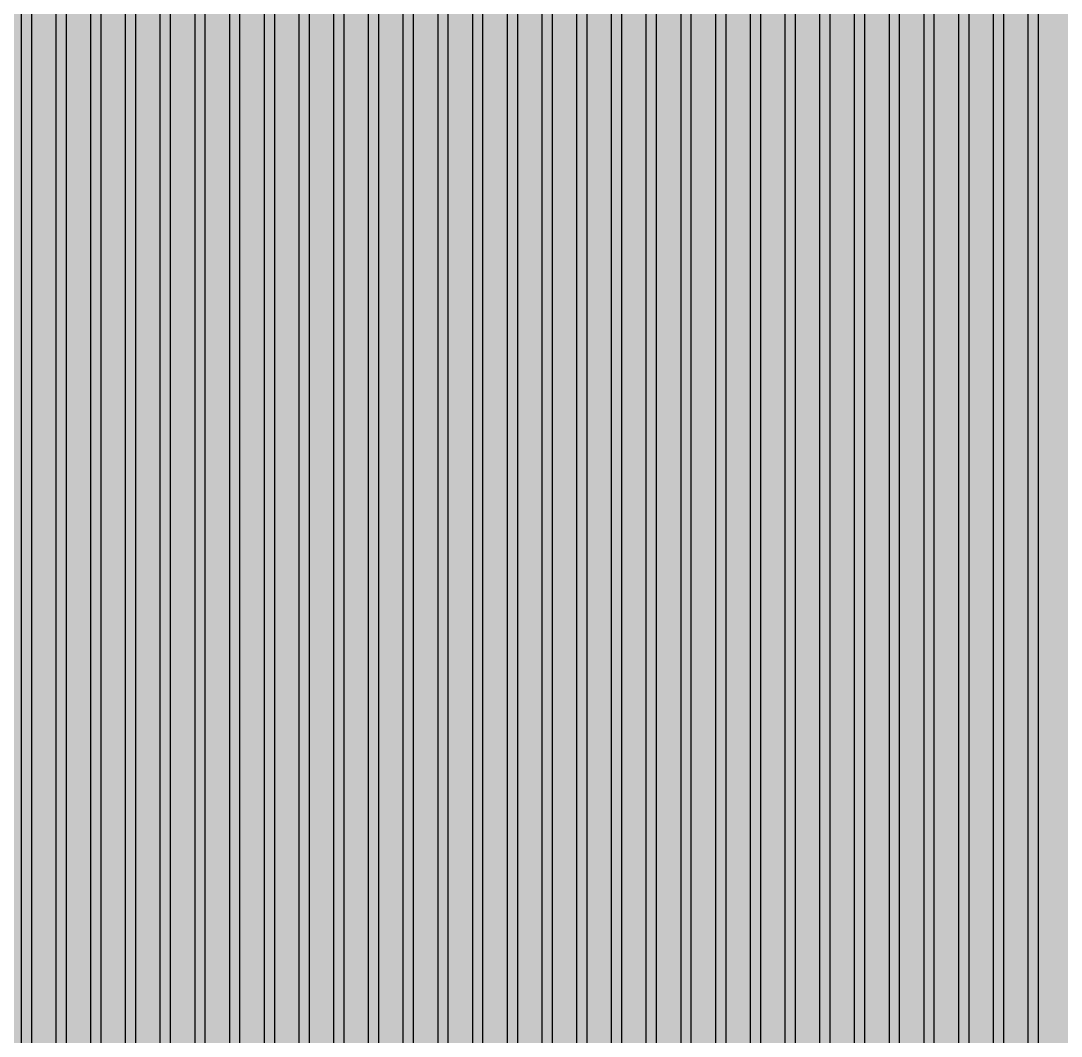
# Model space of a CAD drawing. Header units: metres. Extents: x -7231 to 10969, y -37556 to 1873.
# Drawn here: x 457.4 to 667.2, y -16956 to -16751.3 of the extents above; entities that cross this region are included whole.
import ezdxf

# ---------------------------------------------------------------- set-up
doc = ezdxf.new("R2010")
doc.units = ezdxf.units.M
for name, color, linetype in [('Metal1', 4, 'CONTINUOUS'), ('Metal2', 3, 'CONTINUOUS'), ('Polyimide', 7, 'CONTINUOUS')]:
    doc.layers.add(name, color=color, linetype=linetype)

msp = doc.modelspace()

# ---------------------------------------------------------------- hatches: boundary and pattern name
at = {"layer": 'Polyimide'}
msp.add_hatch(color=7, dxfattribs=at).paths.add_polyline_path([(4065.69, -468), (4066.67, -501.99), (4068.51, -535.99), (4071.41, -569.99), (4075.54, -603.99), (4081.04, -637.99), (4088.01, -671.99), (4096.52, -705.98), (4106.62, -739.98), (4118.33, -773.98), (4131.63, -807.98), (4146.49, -841.98), (4162.87, -875.98), (4180.68, -909.97), (4199.83, -943.97), (4220.22, -977.97), (4241.73, -1011.97), (4264.21, -1045.97), (4287.52, -1079.96), (4311.51, -1113.96), (4336.01, -1147.96), (4360.86, -1181.96), (4385.88, -1215.96), (4410.89, -1249.96), (4435.74, -1283.95), (4460.24, -1317.95), (4484.23, -1351.95), (4507.54, -1385.95), (4530.02, -1419.95), (4551.53, -1453.94), (4571.92, -1487.94), (4591.07, -1521.94), (4608.88, -1555.94), (4625.26, -1589.94), (4640.12, -1623.94), (4653.42, -1657.93), (4665.13, -1691.93), (4675.23, -1725.93), (4683.74, -1759.93), (4690.71, -1793.93), (4696.21, -1827.93), (4700.34, -1861.92), (4703.24, -1895.92), (4705.08, -1929.92), (4706.06, -1963.92), (4706.44, -1997.92), (4706.5, -2031.91), (4706.5, -4793.02), (4709.95, -4838.39), (4720.22, -4882.71), (4737.08, -4924.98), (4760.13, -4964.2), (4788.85, -4999.49), (4822.58, -5030.03), (4860.53, -5055.12), (4901.85, -5074.18), (4901.85, -5074.18), (4970.68, -5105.23), (5034.7, -5145.26), (5092.76, -5193.54), (5143.8, -5249.19), (5186.89, -5311.2), (5221.24, -5378.44), (5246.23, -5449.69), (5261.41, -5523.66), (5266.5, -5599), (5261.41, -5674.34), (5246.23, -5748.31), (5221.24, -5819.56), (5186.89, -5886.8), (5143.8, -5948.81), (5092.76, -6004.46), (5034.7, -6052.74), (4970.68, -6092.77), (4901.85, -6123.82), (4860.53, -6142.88), (4822.58, -6167.97), (4788.85, -6198.51), (4760.13, -6233.8), (4737.08, -6273.02), (4720.22, -6315.29), (4709.95, -6359.61), (4706.5, -6404.98), (4706.5, -9221.52), (4709.95, -9266.88), (4720.22, -9311.21), (4737.08, -9353.47), (4760.13, -9392.7), (4788.85, -9427.98), (4822.58, -9458.52), (4860.53, -9483.61), (4901.85, -9502.67), (4970.68, -9533.72), (5034.7, -9573.75), (5092.76, -9622.03), (5143.8, -9677.68), (5186.89, -9739.69), (5221.24, -9806.94), (5246.23, -9878.19), (5261.41, -9952.16), (5266.5, -10027.49), (5261.41, -10102.83), (5246.23, -10176.8), (5221.24, -10248.05), (5186.89, -10315.3), (5143.8, -10377.31), (5092.76, -10432.96), (5034.7, -10481.24), (4970.68, -10521.27), (4901.85, -10552.32), (4860.53, -10571.38), (4822.58, -10596.46), (4788.85, -10627), (4760.13, -10662.29), (4737.08, -10701.52), (4720.22, -10743.78), (4709.95, -10788.1), (4706.5, -10833.47), (4706.5, -13650.01), (4709.95, -13695.38), (4720.22, -13739.7), (4737.08, -13781.96), (4760.13, -13821.19), (4788.85, -13856.48), (4822.58, -13887.02), (4860.53, -13912.11), (4901.85, -13931.17), (4970.68, -13962.22), (5034.7, -14002.25), (5092.76, -14050.53), (5143.8, -14106.18), (5186.89, -14168.19), (5221.24, -14235.43), (5246.23, -14306.68), (5261.41, -14380.65), (5266.5, -14455.99), (5261.41, -14531.33), (5246.23, -14605.29), (5221.24, -14676.55), (5186.89, -14743.79), (5143.8, -14805.8), (5092.76, -14861.45), (5034.7, -14909.73), (4970.68, -14949.76), (4901.85, -14980.81), (4860.53, -14999.87), (4822.58, -15024.96), (4788.85, -15055.5), (4760.13, -15090.79), (4737.08, -15130.01), (4720.22, -15172.27), (4709.95, -15216.6), (4706.5, -15261.97), (4706.5, -15455.99), (4720.95, -15750.04), (4764.14, -16041.26), (4835.68, -16326.84), (4934.86, -16604.04), (5060.74, -16870.18), (5212.09, -17122.7), (5387.47, -17359.17), (5585.18, -17577.31), (5803.32, -17775.02), (6039.79, -17950.4), (6292.31, -18101.75), (6558.45, -18227.63), (6835.65, -18326.81), (7121.23, -18398.34), (7412.45, -18441.54), (7706.5, -18455.99), (9969.01, -18455.99), (10047.42, -18459.84), (10125.08, -18471.36), (10201.23, -18490.44), (10275.15, -18516.89), (10346.12, -18550.45), (10413.46, -18590.81), (10476.52, -18637.58), (10534.69, -18690.3), (10587.41, -18748.47), (10634.18, -18811.53), (10674.54, -18878.87), (10708.11, -18949.84), (10734.56, -19023.76), (10753.63, -19099.92), (10765.15, -19177.58), (10769.01, -19255.99), (10769.01, -20895.8), (10730.24, -20951.41), (10694.6, -21009.08), (10662.21, -21068.63), (10633.17, -21129.89), (10607.55, -21192.66), (10585.45, -21256.74), (10566.93, -21321.96), (10552.05, -21388.09), (10540.84, -21454.95), (10533.35, -21522.33), (10529.6, -21590.02), (10529.6, -21657.81), (10533.35, -21725.5), (10540.84, -21792.87), (10552.05, -21859.73), (10566.93, -21925.87), (10585.45, -21991.08), (10607.55, -22055.17), (10633.17, -22117.94), (10662.21, -22179.19), (10694.6, -22238.74), (10730.24, -22296.41), (10769.01, -22352.03), (10769.01, -32454.24), (10728.74, -32510.49), (10691.72, -32568.92), (10658.05, -32629.35), (10627.85, -32691.58), (10601.2, -32755.42), (10578.21, -32820.67), (10558.93, -32887.1), (10543.44, -32954.52), (10531.77, -33022.71), (10523.97, -33091.44), (10520.07, -33160.51), (10520.07, -33229.69), (10523.97, -33298.75), (10531.77, -33367.49), (10543.44, -33435.67), (10558.93, -33503.09), (10578.21, -33569.53), (10601.2, -33634.77), (10627.85, -33698.61), (10658.05, -33760.85), (10691.72, -33821.28), (10728.74, -33879.71), (10769.01, -33935.96), (10769.01, -36556), (10765.15, -36634.41), (10753.63, -36712.07), (10734.56, -36788.23), (10708.11, -36862.15), (10674.54, -36933.12), (10634.18, -37000.46), (10587.41, -37063.51), (10534.69, -37121.69), (10476.52, -37174.41), (10413.46, -37221.18), (10346.12, -37261.54), (10275.15, -37295.1), (10201.23, -37321.55), (10125.08, -37340.63), (10047.42, -37352.15), (9969.01, -37356), (-6231.01, -37356), (-6309.42, -37352.15), (-6387.08, -37340.63), (-6463.23, -37321.55), (-6537.15, -37295.1), (-6608.12, -37261.54), (-6675.46, -37221.18), (-6738.52, -37174.41), (-6796.69, -37121.69), (-6849.41, -37063.51), (-6896.18, -37000.46), (-6936.54, -36933.12), (-6970.11, -36862.15), (-6996.56, -36788.23), (-7015.63, -36712.07), (-7027.15, -36634.41), (-7031.01, -36556), (-7031.01, -33936), (-6990.74, -33879.75), (-6953.7, -33821.31), (-6920.03, -33760.88), (-6889.82, -33698.64), (-6863.18, -33634.8), (-6840.18, -33569.55), (-6820.9, -33503.11), (-6805.4, -33435.69), (-6793.74, -33367.49), (-6785.94, -33298.75), (-6782.03, -33229.68), (-6782.03, -33160.5), (-6785.94, -33091.43), (-6793.74, -33022.69), (-6805.4, -32954.5), (-6820.9, -32887.07), (-6840.18, -32820.63), (-6863.18, -32755.39), (-6889.82, -32691.54), (-6920.03, -32629.3), (-6953.7, -32568.87), (-6990.74, -32510.43), (-7031.01, -32454.18), (-7031.01, -22364.83), (-6990.74, -22308.58), (-6953.7, -22250.14), (-6920.03, -22189.71), (-6889.82, -22127.47), (-6863.18, -22063.62), (-6840.18, -21998.38), (-6820.9, -21931.94), (-6805.4, -21864.51), (-6793.74, -21796.32), (-6785.94, -21727.58), (-6782.03, -21658.51), (-6782.03, -21589.33), (-6785.94, -21520.26), (-6793.74, -21451.52), (-6805.4, -21383.32), (-6820.9, -21315.9), (-6840.18, -21249.46), (-6863.18, -21184.21), (-6889.82, -21120.37), (-6920.03, -21058.13), (-6953.7, -20997.7), (-6990.74, -20939.26), (-7031.01, -20883.01), (-7031.01, -19255.99), (-7027.15, -19177.58), (-7015.63, -19099.92), (-6996.56, -19023.76), (-6970.11, -18949.84), (-6936.54, -18878.87), (-6896.18, -18811.53), (-6849.41, -18748.47), (-6796.69, -18690.3), (-6738.52, -18637.58), (-6675.46, -18590.81), (-6608.12, -18550.45), (-6537.15, -18516.89), (-6463.23, -18490.44), (-6387.08, -18471.36), (-6309.42, -18459.84), (-6231.01, -18455.99), (-3968.5, -18455.99), (-3674.45, -18441.54), (-3383.23, -18398.34), (-3097.65, -18326.81), (-2820.45, -18227.63), (-2554.31, -18101.75), (-2301.79, -17950.4), (-2065.32, -17775.02), (-1847.18, -17577.31), (-1649.47, -17359.17), (-1474.09, -17122.7), (-1322.74, -16870.18), (-1196.86, -16604.04), (-1097.68, -16326.84), (-1026.14, -16041.26), (-982.95, -15750.04), (-968.5, -15455.99), (-968.5, -15261.97), (-971.95, -15216.6), (-982.22, -15172.27), (-999.08, -15130.01), (-1022.13, -15090.79), (-1050.85, -15055.5), (-1084.58, -15024.96), (-1122.53, -14999.87), (-1163.85, -14980.81), (-1232.68, -14949.76), (-1296.7, -14909.73), (-1354.76, -14861.45), (-1405.8, -14805.8), (-1448.89, -14743.79), (-1483.24, -14676.55), (-1508.23, -14605.29), (-1523.41, -14531.33), (-1528.5, -14455.99), (-1523.41, -14380.65), (-1508.23, -14306.68), (-1483.24, -14235.43), (-1448.89, -14168.19), (-1405.8, -14106.18), (-1354.76, -14050.53), (-1296.7, -14002.25), (-1232.68, -13962.22), (-1163.85, -13931.17), (-1122.53, -13912.11), (-1084.58, -13887.02), (-1050.85, -13856.48), (-1022.13, -13821.19), (-999.08, -13781.96), (-982.22, -13739.7), (-971.95, -13695.38), (-968.5, -13650.01), (-968.5, -12309.64), (-971.95, -12264.27), (-982.22, -12219.94), (-999.08, -12177.68), (-1022.13, -12138.46), (-1050.85, -12103.17), (-1084.58, -12072.63), (-1122.53, -12047.54), (-1163.85, -12028.48), (-1232.68, -11997.43), (-1296.7, -11957.4), (-1354.76, -11909.12), (-1405.8, -11853.47), (-1448.89, -11791.46), (-1483.24, -11724.22), (-1508.23, -11652.96), (-1523.41, -11579), (-1528.5, -11503.66), (-1523.41, -11428.32), (-1508.23, -11354.35), (-1483.24, -11283.1), (-1448.89, -11215.86), (-1405.8, -11153.85), (-1354.76, -11098.2), (-1296.7, -11049.92), (-1232.68, -11009.89), (-1163.85, -10978.84), (-1122.53, -10959.78), (-1084.58, -10934.69), (-1050.85, -10904.15), (-1022.13, -10868.86), (-999.08, -10829.63), (-982.22, -10787.37), (-971.95, -10743.05), (-968.5, -10697.68), (-968.5, -9357.31), (-971.95, -9311.94), (-982.22, -9267.62), (-999.08, -9225.35), (-1022.13, -9186.13), (-1050.85, -9150.84), (-1084.58, -9120.3), (-1122.53, -9095.21), (-1163.85, -9076.15), (-1163.85, -9076.15), (-1232.68, -9045.1), (-1296.7, -9005.07), (-1354.76, -8956.79), (-1405.8, -8901.14), (-1448.89, -8839.13), (-1483.24, -8771.89), (-1508.23, -8700.64), (-1523.41, -8626.67), (-1528.5, -8551.33), (-1523.41, -8475.99), (-1508.23, -8402.02), (-1483.24, -8330.77), (-1448.89, -8263.53), (-1405.8, -8201.52), (-1354.76, -8145.87), (-1296.7, -8097.59), (-1232.68, -8057.56), (-1163.85, -8026.51), (-1163.85, -8026.51), (-1122.53, -8007.45), (-1084.58, -7982.36), (-1050.85, -7951.82), (-1022.13, -7916.53), (-999.08, -7877.31), (-982.22, -7835.04), (-971.95, -7790.72), (-968.5, -7745.35), (-968.5, -6404.98), (-971.95, -6359.61), (-982.22, -6315.29), (-999.08, -6273.02), (-1022.13, -6233.8), (-1050.85, -6198.51), (-1084.58, -6167.97), (-1122.53, -6142.88), (-1163.85, -6123.82), (-1163.85, -6123.82), (-1232.68, -6092.77), (-1296.7, -6052.74), (-1354.76, -6004.46), (-1405.8, -5948.81), (-1448.89, -5886.8), (-1483.24, -5819.56), (-1508.23, -5748.31), (-1523.41, -5674.34), (-1528.5, -5599), (-1523.41, -5523.66), (-1508.23, -5449.69), (-1483.24, -5378.44), (-1448.89, -5311.2), (-1405.8, -5249.19), (-1354.76, -5193.54), (-1296.7, -5145.26), (-1232.68, -5105.23), (-1163.85, -5074.18), (-1163.85, -5074.18), (-1122.53, -5055.12), (-1084.58, -5030.03), (-1050.85, -4999.49), (-1022.13, -4964.2), (-999.08, -4924.98), (-982.22, -4882.71), (-971.95, -4838.39), (-968.5, -4793.02), (-968.5, -2031.91), (-968.44, -1997.92), (-968.06, -1963.92), (-967.05, -1929.92), (-965.18, -1895.92), (-962.22, -1861.92), (-958.01, -1827.93), (-952.41, -1793.93), (-945.31, -1759.93), (-936.64, -1725.93), (-926.35, -1691.93), (-914.43, -1657.93), (-900.88, -1623.94), (-885.74, -1589.94), (-869.05, -1555.94), (-850.91, -1521.94), (-831.4, -1487.94), (-810.63, -1453.94), (-788.72, -1419.95), (-765.82, -1385.95), (-742.07, -1351.95), (-717.63, -1317.95), (-692.67, -1283.95), (-667.36, -1249.96), (-641.88, -1215.96), (-616.39, -1181.96), (-591.08, -1147.96), (-566.12, -1113.96), (-541.68, -1079.96), (-517.93, -1045.97), (-495.03, -1011.97), (-473.12, -977.97), (-452.35, -943.97), (-432.84, -909.97), (-414.7, -875.98), (-398.01, -841.98), (-382.87, -807.98), (-369.32, -773.98), (-357.4, -739.98), (-347.11, -705.98), (-338.44, -671.99), (-331.34, -637.99), (-325.74, -603.99), (-321.53, -569.99), (-318.57, -535.99), (-316.7, -501.99), (-315.69, -468), (-315.31, -434), (-315.25, -400), (-315.25, 401), (-315.25, 451), (-315.25, 1644), (-270.25, 1644), (-270.03, 1637.13), (-269.35, 1630.29), (-268.23, 1623.52), (-266.67, 1616.82), (-264.68, 1610.25), (-262.26, 1603.82), (-259.42, 1597.56), (-256.18, 1591.5), (-252.55, 1585.67), (-248.55, 1580.08), (-244.19, 1574.77), (-239.5, 1569.75), (-234.48, 1565.06), (-229.17, 1560.7), (-223.58, 1556.7), (-217.75, 1553.07), (-211.69, 1549.83), (-205.43, 1546.99), (-199, 1544.57), (-192.43, 1542.58), (-185.73, 1541.02), (-178.96, 1539.9), (-172.12, 1539.22), (-165.25, 1539), (-158.38, 1539.22), (-151.54, 1539.9), (-144.77, 1541.02), (-138.07, 1542.58), (-131.5, 1544.57), (-125.07, 1546.99), (-118.81, 1549.83), (-112.75, 1553.07), (-106.92, 1556.7), (-101.33, 1560.7), (-96.02, 1565.06), (-91, 1569.75), (-86.31, 1574.77), (-81.95, 1580.08), (-77.95, 1585.67), (-74.32, 1591.5), (-71.08, 1597.56), (-68.24, 1603.82), (-65.82, 1610.25), (-63.83, 1616.82), (-62.27, 1623.52), (-61.15, 1630.29), (-60.47, 1637.13), (-60.25, 1644), (1853, 1644), (1853, 1573), (3815.25, 1573), (3815.46, 1579.54), (3816.11, 1586.05), (3817.17, 1592.51), (3818.66, 1598.88), (3820.56, 1605.14), (3822.86, 1611.27), (3825.56, 1617.23), (3828.65, 1623), (3832.1, 1628.56), (3835.91, 1633.88), (3840.07, 1638.93), (3844.54, 1643.71), (3849.32, 1648.18), (3854.37, 1652.34), (3859.69, 1656.15), (3865.25, 1659.6), (3871.02, 1662.69), (3876.98, 1665.39), (3883.11, 1667.69), (3889.37, 1669.59), (3895.74, 1671.08), (3902.2, 1672.14), (3908.71, 1672.79), (3915.25, 1673), (3921.79, 1672.79), (3928.3, 1672.14), (3934.76, 1671.08), (3941.13, 1669.59), (3947.39, 1667.69), (3953.52, 1665.39), (3959.48, 1662.69), (3965.25, 1659.6), (3970.81, 1656.15), (3976.13, 1652.34), (3981.18, 1648.18), (3985.96, 1643.71), (3990.43, 1638.93), (3994.59, 1633.88), (3998.4, 1628.56), (4001.85, 1623), (4004.94, 1617.23), (4007.64, 1611.27), (4009.94, 1605.14), (4011.84, 1598.88), (4013.33, 1592.51), (4014.39, 1586.05), (4015.04, 1579.54), (4015.25, 1573), (4065.25, 1573), (4065.25, 451), (4065.25, 401), (4065.25, -400), (4065.31, -434), (4065.69, -468)])

# ---------------------------------------------------------------- linework, layer by layer
at = {"layer": 'Metal1'}
for points in [[(547.29, -17789.91), (534.48, -17767.41), (521.67, -17744.91), (508.87, -17722.41), (496.06, -17699.91), (483.25, -17677.41), (470.44, -17654.91), (462.69, -17641.3), (457.5, -17621.69), (457.5, -16631.91), (459.5, -16631.91), (459.5, -17621.43), (464.56, -17640.53), (472.18, -17653.92), (484.99, -17676.42), (497.79, -17698.92), (510.6, -17721.42), (523.41, -17743.92), (536.22, -17766.42), (549.03, -17788.92)], [(560.4, -17789.91), (547.72, -17767.41), (535.04, -17744.91), (522.35, -17722.41), (509.67, -17699.91), (496.99, -17677.41), (484.31, -17654.91), (476.64, -17641.29), (471.5, -17621.71), (471.5, -16631.91), (473.5, -16631.91), (473.5, -17621.45), (478.51, -17640.54), (486.05, -17653.92), (498.73, -17676.43), (511.42, -17698.93), (524.1, -17721.43), (536.78, -17743.93), (549.46, -17766.43), (562.14, -17788.93)], [(573.51, -17789.91), (560.95, -17767.41), (548.4, -17744.91), (535.84, -17722.4), (523.29, -17699.9), (510.74, -17677.4), (498.18, -17654.9), (490.59, -17641.29), (485.5, -17621.74), (485.5, -16631.91), (487.5, -16631.91), (487.5, -17621.48), (492.46, -17640.54), (499.93, -17653.93), (512.48, -17676.43), (525.04, -17698.93), (537.59, -17721.43), (550.14, -17743.93), (562.7, -17766.43), (575.25, -17788.93)], [(586.61, -17789.9), (574.19, -17767.4), (561.76, -17744.9), (549.33, -17722.4), (536.91, -17699.9), (524.48, -17677.4), (512.05, -17654.9), (504.53, -17641.29), (499.5, -17621.76), (499.5, -16631.91), (501.5, -16631.91), (501.5, -17621.51), (506.41, -17640.54), (513.8, -17653.93), (526.23, -17676.43), (538.66, -17698.93), (551.08, -17721.43), (563.51, -17743.93), (575.94, -17766.44), (588.37, -17788.94)], [(599.72, -17789.9), (587.42, -17767.4), (575.12, -17744.9), (562.82, -17722.4), (550.52, -17699.9), (538.22, -17677.4), (525.92, -17654.9), (518.48, -17641.28), (513.5, -17621.78), (513.5, -16631.91), (515.5, -16631.91), (515.5, -17621.53), (520.36, -17640.55), (527.68, -17653.94), (539.98, -17676.44), (552.28, -17698.94), (564.58, -17721.44), (576.88, -17743.94), (589.18, -17766.44), (601.48, -17788.94)], [(612.83, -17789.9), (600.66, -17767.39), (588.48, -17744.89), (576.31, -17722.39), (564.14, -17699.89), (551.97, -17677.39), (539.79, -17654.89), (532.43, -17641.28), (527.5, -17621.81), (527.5, -16631.91), (529.5, -16631.91), (529.5, -17621.56), (534.31, -17640.55), (541.55, -17653.94), (553.73, -17676.44), (565.9, -17698.94), (578.07, -17721.44), (590.24, -17743.94), (602.42, -17766.44), (614.59, -17788.94)], [(625.94, -17789.89), (613.89, -17767.39), (601.85, -17744.89), (589.8, -17722.39), (577.76, -17699.89), (565.71, -17677.39), (553.66, -17654.89), (546.38, -17641.28), (541.5, -17621.83), (541.5, -16631.91), (543.5, -16631.91), (543.5, -17621.58), (548.26, -17640.55), (555.43, -17653.94), (567.47, -17676.44), (579.52, -17698.94), (591.56, -17721.45), (603.61, -17743.95), (615.66, -17766.45), (627.7, -17788.95)], [(639.05, -17789.89), (627.13, -17767.39), (615.21, -17744.89), (603.29, -17722.39), (591.37, -17699.88), (579.45, -17677.38), (567.53, -17654.88), (560.33, -17641.27), (555.5, -17621.85), (555.5, -16631.91), (557.5, -16631.91), (557.5, -17621.61), (562.21, -17640.56), (569.3, -17653.95), (581.22, -17676.45), (593.14, -17698.95), (605.06, -17721.45), (616.98, -17743.95), (628.9, -17766.45), (640.81, -17788.95)], [(652.15, -17789.88), (640.36, -17767.38), (628.57, -17744.88), (616.78, -17722.38), (604.99, -17699.88), (593.2, -17677.38), (581.41, -17654.88), (574.27, -17641.27), (569.5, -17621.87), (569.5, -16631.91), (571.5, -16631.91), (571.5, -17621.63), (576.16, -17640.56), (583.18, -17653.95), (594.97, -17676.45), (606.76, -17698.95), (618.55, -17721.45), (630.34, -17743.95), (642.13, -17766.45), (653.93, -17788.96)], [(665.26, -17789.88), (653.6, -17767.38), (641.93, -17744.88), (630.27, -17722.38), (618.61, -17699.88), (606.94, -17677.38), (595.28, -17654.88), (588.22, -17641.27), (583.5, -17621.9), (583.5, -16631.91), (585.5, -16631.91), (585.5, -17621.66), (590.11, -17640.56), (597.05, -17653.96), (608.72, -17676.46), (620.38, -17698.96), (632.05, -17721.46), (643.71, -17743.96), (655.37, -17766.46), (667.04, -17788.96)], [(678.37, -17789.88), (666.83, -17767.38), (655.3, -17744.87), (643.76, -17722.37), (632.22, -17699.87), (620.68, -17677.37), (609.15, -17654.87), (602.17, -17641.27), (597.5, -17621.92), (597.5, -16631.91), (599.5, -16631.91), (599.5, -17621.68), (604.06, -17640.56), (610.93, -17653.96), (622.46, -17676.46), (634, -17698.96), (645.54, -17721.46), (657.08, -17743.96), (668.61, -17766.46), (680.15, -17788.96)], [(691.48, -17789.87), (680.07, -17767.37), (668.66, -17744.87), (657.25, -17722.37), (645.84, -17699.87), (634.43, -17677.37), (623.02, -17654.87), (616.12, -17641.26), (611.5, -17621.94), (611.5, -16631.91), (613.5, -16631.91), (613.5, -17621.71), (618.01, -17640.57), (624.8, -17653.96), (636.21, -17676.46), (647.62, -17698.96), (659.03, -17721.47), (670.44, -17743.97), (681.85, -17766.47), (693.26, -17788.97)], [(704.59, -17789.87), (693.3, -17767.37), (682.02, -17744.87), (670.74, -17722.37), (659.45, -17699.86), (648.17, -17677.36), (636.89, -17654.86), (630.07, -17641.26), (625.5, -17621.96), (625.5, -16631.91), (627.5, -16631.91), (627.5, -17621.73), (631.96, -17640.57), (638.68, -17653.97), (649.96, -17676.47), (661.24, -17698.97), (672.53, -17721.47), (683.81, -17743.97), (695.09, -17766.47), (706.37, -17788.97)], [(717.69, -17789.86), (706.54, -17767.36), (695.38, -17744.86), (684.23, -17722.36), (673.07, -17699.86), (661.92, -17677.36), (650.76, -17654.86), (644.02, -17641.26), (639.5, -17621.98), (639.5, -16631.91), (641.5, -16631.91), (641.5, -17621.75), (645.91, -17640.57), (652.55, -17653.97), (663.71, -17676.47), (674.86, -17698.97), (686.02, -17721.47), (697.17, -17743.97), (708.33, -17766.47), (719.49, -17788.98)], [(730.8, -17789.86), (719.77, -17767.36), (708.75, -17744.86), (697.72, -17722.36), (686.69, -17699.86), (675.66, -17677.36), (664.63, -17654.86), (657.96, -17641.25), (653.5, -17622.01), (653.5, -16631.91), (655.5, -16631.91), (655.5, -17621.78), (659.86, -17640.58), (666.43, -17653.98), (677.46, -17676.48), (688.48, -17698.98), (699.51, -17721.48), (710.54, -17743.98), (721.57, -17766.48), (732.6, -17788.98)]]:
    msp.add_lwpolyline(points, dxfattribs=at)
at = {"layer": 'Metal2'}
for points in [[(553.84, -17789.91), (541.1, -17767.41), (528.35, -17744.91), (515.61, -17722.41), (502.86, -17699.91), (490.12, -17677.41), (477.37, -17654.91), (469.66, -17641.3), (464.5, -17621.7), (464.5, -16631.91), (466.5, -16631.91), (466.5, -17621.44), (471.53, -17640.53), (479.12, -17653.92), (491.86, -17676.42), (504.6, -17698.92), (517.35, -17721.42), (530.09, -17743.93), (542.84, -17766.43), (555.58, -17788.93)], [(566.95, -17789.91), (554.33, -17767.41), (541.72, -17744.91), (529.1, -17722.41), (516.48, -17699.91), (503.86, -17677.41), (491.25, -17654.9), (483.61, -17641.29), (478.5, -17621.72), (478.5, -16631.91), (480.5, -16631.91), (480.5, -17621.47), (485.48, -17640.54), (492.99, -17653.93), (505.61, -17676.43), (518.23, -17698.93), (530.84, -17721.43), (543.46, -17743.93), (556.08, -17766.43), (568.7, -17788.93)], [(580.06, -17789.9), (567.57, -17767.4), (555.08, -17744.9), (542.59, -17722.4), (530.1, -17699.9), (517.61, -17677.4), (505.12, -17654.9), (497.56, -17641.29), (492.5, -17621.75), (492.5, -16631.91), (494.5, -16631.91), (494.5, -17621.49), (499.43, -17640.54), (506.87, -17653.93), (519.36, -17676.43), (531.85, -17698.93), (544.34, -17721.43), (556.83, -17743.93), (569.32, -17766.43), (581.81, -17788.93)], [(593.17, -17789.9), (580.8, -17767.4), (568.44, -17744.9), (556.08, -17722.4), (543.71, -17699.9), (531.35, -17677.4), (518.99, -17654.9), (511.51, -17641.29), (506.5, -17621.77), (506.5, -16631.91), (508.5, -16631.91), (508.5, -17621.52), (513.38, -17640.54), (520.74, -17653.93), (533.1, -17676.43), (545.47, -17698.94), (557.83, -17721.44), (570.19, -17743.94), (582.56, -17766.44), (594.92, -17788.94)], [(606.28, -17789.9), (594.04, -17767.4), (581.8, -17744.9), (569.57, -17722.4), (557.33, -17699.89), (545.09, -17677.39), (532.86, -17654.89), (525.46, -17641.28), (520.5, -17621.79), (520.5, -16631.91), (522.5, -16631.91), (522.5, -17621.54), (527.33, -17640.55), (534.61, -17653.94), (546.85, -17676.44), (559.09, -17698.94), (571.32, -17721.44), (583.56, -17743.94), (595.8, -17766.44), (608.03, -17788.94)], [(619.38, -17789.89), (607.28, -17767.39), (595.17, -17744.89), (583.06, -17722.39), (570.95, -17699.89), (558.84, -17677.39), (546.73, -17654.89), (539.4, -17641.28), (534.5, -17621.82), (534.5, -16631.91), (536.5, -16631.91), (536.5, -17621.57), (541.28, -17640.55), (548.49, -17653.94), (560.6, -17676.44), (572.71, -17698.94), (584.82, -17721.44), (596.93, -17743.94), (609.04, -17766.44), (621.15, -17788.95)], [(632.49, -17789.89), (620.51, -17767.39), (608.53, -17744.89), (596.55, -17722.39), (584.56, -17699.89), (572.58, -17677.39), (560.6, -17654.89), (553.35, -17641.28), (548.5, -17621.84), (548.5, -16631.91), (550.5, -16631.91), (550.5, -17621.59), (555.23, -17640.55), (562.36, -17653.95), (574.35, -17676.45), (586.33, -17698.95), (598.31, -17721.45), (610.29, -17743.95), (622.28, -17766.45), (634.26, -17788.95)], [(645.6, -17789.89), (633.75, -17767.38), (621.89, -17744.88), (610.04, -17722.38), (598.18, -17699.88), (586.33, -17677.38), (574.47, -17654.88), (567.3, -17641.27), (562.5, -17621.86), (562.5, -16631.91), (564.5, -16631.91), (564.5, -17621.62), (569.18, -17640.56), (576.24, -17653.95), (588.09, -17676.45), (599.95, -17698.95), (611.8, -17721.45), (623.66, -17743.95), (635.51, -17766.45), (647.37, -17788.95)], [(658.71, -17789.88), (646.98, -17767.38), (635.25, -17744.88), (623.52, -17722.38), (611.8, -17699.88), (600.07, -17677.38), (588.34, -17654.88), (581.25, -17641.27), (576.5, -17621.89), (576.5, -16631.91), (578.5, -16631.91), (578.5, -17621.64), (583.13, -17640.56), (590.11, -17653.95), (601.84, -17676.45), (613.57, -17698.95), (625.3, -17721.46), (637.03, -17743.96), (648.75, -17766.46), (660.48, -17788.96)], [(671.82, -17789.88), (660.22, -17767.38), (648.62, -17744.88), (637.01, -17722.38), (625.41, -17699.87), (613.81, -17677.37), (602.21, -17654.87), (595.2, -17641.27), (590.5, -17621.91), (590.5, -16631.91), (592.5, -16631.91), (592.5, -17621.67), (597.08, -17640.56), (603.99, -17653.96), (615.59, -17676.46), (627.19, -17698.96), (638.79, -17721.46), (650.39, -17743.96), (661.99, -17766.46), (673.59, -17788.96)], [(684.92, -17789.87), (673.45, -17767.37), (661.98, -17744.87), (650.5, -17722.37), (639.03, -17699.87), (627.56, -17677.37), (616.08, -17654.87), (609.14, -17641.26), (604.5, -17621.93), (604.5, -16631.91), (606.5, -16631.91), (606.5, -17621.69), (611.03, -17640.57), (617.86, -17653.96), (629.34, -17676.46), (640.81, -17698.96), (652.29, -17721.46), (663.76, -17743.96), (675.23, -17766.46), (686.71, -17788.97)], [(698.03, -17789.87), (686.69, -17767.37), (675.34, -17744.87), (663.99, -17722.37), (652.65, -17699.87), (641.3, -17677.37), (629.95, -17654.87), (623.09, -17641.26), (618.5, -17621.95), (618.5, -16631.91), (620.5, -16631.91), (620.5, -17621.72), (624.98, -17640.57), (631.74, -17653.97), (643.09, -17676.47), (654.43, -17698.97), (665.78, -17721.47), (677.13, -17743.97), (688.47, -17766.47), (699.82, -17788.97)], [(711.14, -17789.87), (699.92, -17767.37), (688.7, -17744.86), (677.48, -17722.36), (666.26, -17699.86), (655.04, -17677.36), (643.82, -17654.86), (637.04, -17641.26), (632.5, -17621.97), (632.5, -16631.91), (634.5, -16631.91), (634.5, -17621.74), (638.93, -17640.57), (645.61, -17653.97), (656.83, -17676.47), (668.05, -17698.97), (679.27, -17721.47), (690.49, -17743.97), (701.71, -17766.47), (712.93, -17788.97)], [(724.25, -17789.86), (713.16, -17767.36), (702.06, -17744.86), (690.97, -17722.36), (679.88, -17699.86), (668.79, -17677.36), (657.7, -17654.86), (650.99, -17641.25), (646.5, -17622), (646.5, -16631.91), (648.5, -16631.91), (648.5, -17621.77), (652.88, -17640.58), (659.49, -17653.97), (670.58, -17676.47), (681.67, -17698.97), (692.77, -17721.48), (703.86, -17743.98), (714.95, -17766.48), (726.04, -17788.98)], [(737.36, -17789.86), (726.39, -17767.36), (715.43, -17744.86), (704.46, -17722.36), (693.5, -17699.85), (682.53, -17677.35), (671.57, -17654.85), (664.94, -17641.25), (660.5, -17622.02), (660.5, -16631.91), (662.5, -16631.91), (662.5, -17621.79), (666.83, -17640.58), (673.36, -17653.98), (684.33, -17676.48), (695.29, -17698.98), (706.26, -17721.48), (717.22, -17743.98), (728.19, -17766.48), (739.15, -17788.98)]]:
    msp.add_lwpolyline(points, dxfattribs=at)

doc.saveas('drawing.dxf')
